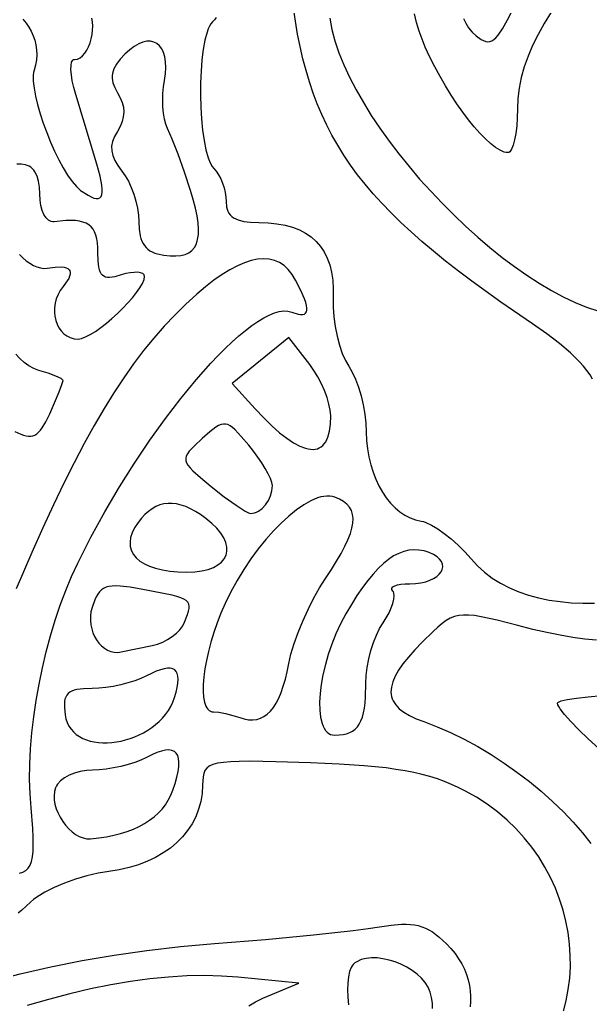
# Model space of a CAD drawing. Header units: millimetres. Extents: x -4.46 to 4.46, y -4.6 to 4.42.
# Drawn here: x -3.51 to -2.83, y 0.86 to 2.034 of the extents above; entities that cross this region are included whole.
import ezdxf

# ---------------------------------------------------------------- set-up
doc = ezdxf.new("R2010")
doc.units = ezdxf.units.MM

msp = doc.modelspace()

# ---------------------------------------------------------------- linework, layer by layer
at = {"flags": 128}
for points in [[(-2.826931, 1.605098), (-2.830079, 1.610065), (-2.833735, 1.615121), (-2.837901, 1.620268), (-2.842579, 1.625508), (-2.853473, 1.636271), (-2.86643, 1.647423), (-2.88146, 1.658975), (-2.898575, 1.670942), (-2.936465, 1.696896), (-2.970958, 1.721739), (-2.986982, 1.733815), (-3.002217, 1.7457), (-3.016684, 1.75742), (-3.030403, 1.769006), (-3.043393, 1.780485), (-3.055676, 1.791886), (-3.067271, 1.803238), (-3.078198, 1.81457), (-3.088478, 1.825909), (-3.09813, 1.837284), (-3.107175, 1.848724), (-3.115633, 1.860258), (-3.123523, 1.871913), (-3.130867, 1.883719), (-3.137684, 1.895705), (-3.143995, 1.907898), (-3.149819, 1.920327), (-3.155177, 1.93302), (-3.160088, 1.946008), (-3.164573, 1.959317), (-3.168653, 1.972976), (-3.172346, 1.987015), (-3.175674, 2.001461), (-3.178657, 2.016343), (-3.181314, 2.031689), (-3.183666, 2.047529)], [(-2.981003, 2.034937), (-2.978244, 2.029164), (-2.974773, 2.023784), (-2.970587, 2.018803), (-2.965686, 2.014233), (-2.959728, 2.009911), (-2.957003, 2.008501), (-2.954403, 2.007624), (-2.951897, 2.007304), (-2.949453, 2.007564), (-2.947039, 2.008429), (-2.944624, 2.009923), (-2.942175, 2.012069), (-2.939659, 2.014891), (-2.934304, 2.022661), (-2.928301, 2.033424), (-2.921395, 2.047372)], [(-3.506091, 2.034043), (-3.502396, 2.029471), (-3.499117, 2.024663), (-3.496281, 2.019632), (-3.493915, 2.014394), (-3.492046, 2.008964), (-3.4907, 2.003355), (-3.489904, 1.997583), (-3.489685, 1.991661), (-3.49007, 1.985606), (-3.491084, 1.97943), (-3.492756, 1.97315), (-3.493397, 1.970499), (-3.493779, 1.967454), (-3.493804, 1.960289), (-3.492919, 1.951878), (-3.491209, 1.942442), (-3.488759, 1.932203), (-3.485655, 1.921383), (-3.481982, 1.910205), (-3.477827, 1.89889), (-3.473275, 1.887659), (-3.468412, 1.876736), (-3.463323, 1.866341), (-3.458094, 1.856697), (-3.452811, 1.848026), (-3.447559, 1.840549), (-3.442424, 1.834489), (-3.437492, 1.830067), (-3.428519, 1.82411), (-3.424755, 1.822149), (-3.421467, 1.820874), (-3.418652, 1.82029), (-3.416306, 1.820404), (-3.414426, 1.82122), (-3.413008, 1.822744), (-3.412048, 1.824982), (-3.411544, 1.827939), (-3.41149, 1.831622), (-3.411885, 1.836035), (-3.414002, 1.847077), (-3.417867, 1.861108), (-3.443228, 1.944442), (-3.445547, 1.952812), (-3.447269, 1.96062), (-3.448388, 1.967696), (-3.448898, 1.973869), (-3.448792, 1.978967), (-3.448064, 1.982821), (-3.447465, 1.984227), (-3.446707, 1.985258), (-3.44579, 1.985892), (-3.444714, 1.986108), (-3.44127, 1.986622), (-3.438038, 1.98809), (-3.435046, 1.990401), (-3.43232, 1.993445), (-3.429886, 1.99711), (-3.427772, 2.001286), (-3.426005, 2.005861), (-3.42461, 2.010726), (-3.423615, 2.01577), (-3.423047, 2.020881), (-3.422932, 2.025949), (-3.423296, 2.030862), (-3.424168, 2.035511)], [(-3.27582, 2.036206), (-3.277894, 2.033441), (-3.280145, 2.030956), (-3.281948, 2.028762), (-3.283627, 2.025939), (-3.285183, 2.022528), (-3.286616, 2.018571), (-3.289116, 2.009187), (-3.291129, 1.998123), (-3.292659, 1.985713), (-3.29371, 1.972293), (-3.294283, 1.958198), (-3.294383, 1.943763), (-3.294012, 1.929324), (-3.293174, 1.915215), (-3.291871, 1.901773), (-3.290108, 1.889333), (-3.287886, 1.878228), (-3.28521, 1.868796), (-3.283702, 1.864812), (-3.282082, 1.861371), (-3.28035, 1.858516), (-3.278506, 1.856289), (-3.275569, 1.852841), (-3.272828, 1.848639), (-3.270345, 1.843843), (-3.268178, 1.838617), (-3.266388, 1.833124), (-3.265035, 1.827525), (-3.26418, 1.821984), (-3.263881, 1.816664), (-3.263366, 1.810382), (-3.262706, 1.807621), (-3.261765, 1.805105), (-3.260534, 1.802828), (-3.259, 1.800783), (-3.257155, 1.798963), (-3.254989, 1.797362), (-3.25249, 1.795974), (-3.24965, 1.794791), (-3.242904, 1.793019), (-3.23467, 1.791994), (-3.224867, 1.791664), (-3.2137, 1.791315), (-3.203287, 1.790266), (-3.193627, 1.788518), (-3.18472, 1.786069), (-3.176564, 1.782918), (-3.169159, 1.779065), (-3.162503, 1.774508), (-3.156596, 1.769247), (-3.151438, 1.763281), (-3.147026, 1.756609), (-3.143361, 1.749231), (-3.140441, 1.741144), (-3.138266, 1.73235), (-3.136835, 1.722845), (-3.136147, 1.712631), (-3.1362, 1.701706), (-3.136174, 1.690619), (-3.135343, 1.679124), (-3.133782, 1.667555), (-3.131568, 1.656244), (-3.128776, 1.645525), (-3.125482, 1.635733), (-3.12176, 1.6272), (-3.117686, 1.620261), (-3.113564, 1.613392), (-3.109701, 1.605051), (-3.106184, 1.595558), (-3.103098, 1.585235), (-3.100528, 1.574402), (-3.09856, 1.56338), (-3.097278, 1.55249), (-3.09677, 1.542053), (-3.096355, 1.531858), (-3.095314, 1.521915), (-3.093675, 1.512272), (-3.091467, 1.502975), (-3.088719, 1.494071), (-3.085461, 1.485609), (-3.081723, 1.477636), (-3.077532, 1.470199), (-3.072919, 1.463345), (-3.067912, 1.457121), (-3.062541, 1.451576), (-3.056834, 1.446756), (-3.050822, 1.442709), (-3.044533, 1.439482), (-3.037997, 1.437122), (-3.031242, 1.435678), (-3.028584, 1.435112), (-3.025644, 1.434138), (-3.019042, 1.43106), (-3.011681, 1.426628), (-3.003801, 1.421027), (-2.995647, 1.414442), (-2.987461, 1.407059), (-2.979486, 1.399062), (-2.971964, 1.390636), (-2.964248, 1.382304), (-2.955766, 1.374711), (-2.946564, 1.36785), (-2.936687, 1.361714), (-2.92618, 1.356296), (-2.915087, 1.351588), (-2.903454, 1.347584), (-2.891326, 1.344275), (-2.878748, 1.341656), (-2.865764, 1.339719), (-2.85242, 1.338456), (-2.83876, 1.337861), (-2.824831, 1.337926)], [(-3.140187, 2.035213), (-3.137747, 2.021985), (-3.13412, 2.008278), (-3.129368, 1.994153), (-3.12355, 1.979674), (-3.116727, 1.9649), (-3.108959, 1.949895), (-3.100306, 1.934721), (-3.090828, 1.919438), (-3.080586, 1.90411), (-3.06964, 1.888798), (-3.05805, 1.873564), (-3.045876, 1.858469), (-3.033179, 1.843576), (-3.020019, 1.828947), (-3.006456, 1.814643), (-2.99255, 1.800727), (-2.978362, 1.787259), (-2.963951, 1.774303), (-2.949379, 1.76192), (-2.934705, 1.750172), (-2.91999, 1.739121), (-2.905293, 1.728829), (-2.890676, 1.719357), (-2.876198, 1.710768), (-2.861919, 1.703123), (-2.8479, 1.696484), (-2.834201, 1.690914), (-2.820883, 1.686474)], [(-2.876304, 2.042313), (-2.884666, 2.029103), (-2.892073, 2.015967), (-2.898518, 2.002915), (-2.903994, 1.989961), (-2.908495, 1.977117), (-2.912012, 1.964395), (-2.914538, 1.951807), (-2.916066, 1.939364), (-2.916589, 1.927081), (-2.916839, 1.916616), (-2.917524, 1.906855), (-2.918597, 1.89801), (-2.920011, 1.890294), (-2.921719, 1.883922), (-2.923673, 1.879106), (-2.924728, 1.877348), (-2.925826, 1.87606), (-2.926963, 1.875267), (-2.928131, 1.874997), (-2.930219, 1.875179), (-2.93246, 1.875716), (-2.937364, 1.877811), (-2.94277, 1.881193), (-2.948609, 1.885768), (-2.954808, 1.891448), (-2.961297, 1.89814), (-2.968004, 1.905753), (-2.974858, 1.914197), (-2.981789, 1.92338), (-2.988724, 1.933212), (-2.995593, 1.943601), (-3.002324, 1.954456), (-3.008847, 1.965687), (-3.01509, 1.977202), (-3.020981, 1.988909), (-3.02645, 2.000719), (-3.030339, 2.010166), (-3.033798, 2.019936), (-3.036833, 2.030004), (-3.039449, 2.040346)], [(-3.306381, 1.829942), (-3.313621, 1.851851), (-3.321162, 1.873068), (-3.328115, 1.891174), (-3.333589, 1.903747), (-3.335606, 1.908852), (-3.337219, 1.915019), (-3.338412, 1.922013), (-3.339169, 1.929598), (-3.339474, 1.937538), (-3.339312, 1.945599), (-3.338666, 1.953543), (-3.33752, 1.961136), (-3.336299, 1.969224), (-3.335828, 1.976625), (-3.336064, 1.983311), (-3.336966, 1.989255), (-3.338492, 1.994428), (-3.3406, 1.998803), (-3.343248, 2.002352), (-3.346395, 2.005046), (-3.349998, 2.006858), (-3.354015, 2.00776), (-3.358405, 2.007724), (-3.363125, 2.006722), (-3.368135, 2.004726), (-3.373391, 2.001709), (-3.378853, 1.997642), (-3.384478, 1.992497), (-3.390244, 1.986267), (-3.39463, 1.980422), (-3.397661, 1.974834), (-3.398675, 1.972099), (-3.39936, 1.969381), (-3.399718, 1.966665), (-3.399752, 1.963936), (-3.399465, 1.961177), (-3.398861, 1.958374), (-3.396711, 1.952571), (-3.393325, 1.9464), (-3.390093, 1.940537), (-3.387792, 1.934777), (-3.386422, 1.929085), (-3.385983, 1.923424), (-3.386477, 1.91776), (-3.387902, 1.912056), (-3.390259, 1.906277), (-3.393548, 1.900386), (-3.396982, 1.894226), (-3.399265, 1.88836), (-3.400384, 1.882677), (-3.400327, 1.877065), (-3.399081, 1.871413), (-3.396632, 1.865611), (-3.392968, 1.859546), (-3.388075, 1.853108), (-3.384053, 1.84751), (-3.3803, 1.840867), (-3.376898, 1.833428), (-3.373931, 1.825438), (-3.37148, 1.817145), (-3.369628, 1.808796), (-3.368456, 1.800636), (-3.368048, 1.792914), (-3.367658, 1.783772), (-3.366443, 1.775984), (-3.365506, 1.772571), (-3.364337, 1.769462), (-3.362929, 1.766646), (-3.361273, 1.764114), (-3.359361, 1.761852), (-3.357185, 1.759851), (-3.354735, 1.758099), (-3.352005, 1.756584), (-3.348984, 1.755296), (-3.345666, 1.754223), (-3.338103, 1.752678), (-3.330665, 1.751899), (-3.323981, 1.751801), (-3.318047, 1.752398), (-3.312856, 1.753705), (-3.308401, 1.755736), (-3.304679, 1.758505), (-3.301681, 1.762027), (-3.299404, 1.766315), (-3.297839, 1.771384), (-3.296983, 1.777249), (-3.296829, 1.783924), (-3.297371, 1.791422), (-3.298603, 1.799759), (-3.300519, 1.808948), (-3.303114, 1.819004), (-3.306381, 1.829942)], [(-3.361103, 1.727525), (-3.36167, 1.729445), (-3.363295, 1.730889), (-3.365864, 1.731849), (-3.369263, 1.732318), (-3.373378, 1.732292), (-3.378095, 1.731761), (-3.383301, 1.730721), (-3.388881, 1.729164), (-3.396634, 1.727032), (-3.40286, 1.726173), (-3.405447, 1.726267), (-3.40771, 1.726734), (-3.409667, 1.727594), (-3.411338, 1.728864), (-3.41274, 1.730562), (-3.413894, 1.732708), (-3.414818, 1.73532), (-3.415531, 1.738416), (-3.416402, 1.746134), (-3.416659, 1.756011), (-3.4168, 1.762029), (-3.417242, 1.767469), (-3.418008, 1.772348), (-3.419123, 1.776684), (-3.420612, 1.780495), (-3.4225, 1.783797), (-3.424811, 1.786609), (-3.42757, 1.788947), (-3.430802, 1.790829), (-3.434532, 1.792273), (-3.438784, 1.793296), (-3.443583, 1.793915), (-3.448953, 1.794149), (-3.45492, 1.794013), (-3.468742, 1.792706), (-3.470574, 1.792642), (-3.472339, 1.792927), (-3.474032, 1.793546), (-3.475644, 1.794486), (-3.478599, 1.797273), (-3.481147, 1.801178), (-3.483228, 1.80609), (-3.484787, 1.811901), (-3.485764, 1.818499), (-3.486103, 1.825775), (-3.486461, 1.833953), (-3.48753, 1.841081), (-3.489302, 1.847148), (-3.491768, 1.85214), (-3.493259, 1.854229), (-3.494921, 1.856044), (-3.496753, 1.857585), (-3.498754, 1.858849), (-3.500922, 1.859835), (-3.503257, 1.860541), (-3.508423, 1.861108), (-3.513437, 1.861461)], [(-3.510119, 1.753551), (-3.50622, 1.749647), (-3.502141, 1.746151), (-3.49794, 1.743124), (-3.493674, 1.740632), (-3.489403, 1.738736), (-3.485186, 1.737501), (-3.48108, 1.736988), (-3.477145, 1.737261), (-3.467556, 1.738573), (-3.460007, 1.738704), (-3.457, 1.738331), (-3.454507, 1.737668), (-3.45253, 1.736716), (-3.45107, 1.735478), (-3.450128, 1.733955), (-3.449707, 1.732149), (-3.449806, 1.730061), (-3.450428, 1.727693), (-3.451574, 1.725047), (-3.453246, 1.722124), (-3.458173, 1.715456), (-3.461591, 1.710751), (-3.464302, 1.705792), (-3.466329, 1.700656), (-3.467693, 1.69542), (-3.468416, 1.69016), (-3.468521, 1.684954), (-3.468028, 1.679879), (-3.466961, 1.675011), (-3.46534, 1.670428), (-3.463189, 1.666206), (-3.460528, 1.662423), (-3.45738, 1.659155), (-3.453766, 1.656479), (-3.449709, 1.654473), (-3.445231, 1.653212), (-3.440353, 1.652775), (-3.436245, 1.653412), (-3.431341, 1.655232), (-3.425788, 1.658095), (-3.419732, 1.661865), (-3.413319, 1.666403), (-3.406696, 1.67157), (-3.40001, 1.67723), (-3.393405, 1.683244), (-3.38703, 1.689473), (-3.381029, 1.69578), (-3.375551, 1.702027), (-3.37074, 1.708076), (-3.366743, 1.713788), (-3.363707, 1.719026), (-3.361779, 1.723651), (-3.361103, 1.727525)], [(-3.496506, 1.093997), (-3.497674, 1.110531), (-3.498119, 1.127831), (-3.497863, 1.145781), (-3.496929, 1.164265), (-3.495339, 1.183169), (-3.493114, 1.202375), (-3.490277, 1.221769), (-3.48685, 1.241235), (-3.482855, 1.260657), (-3.478313, 1.279918), (-3.473248, 1.298904), (-3.467682, 1.317499), (-3.461635, 1.335587), (-3.455131, 1.353052), (-3.448192, 1.369778), (-3.440839, 1.38565), (-3.425044, 1.416597), (-3.408343, 1.44695), (-3.390924, 1.476487), (-3.37298, 1.504986), (-3.354698, 1.532223), (-3.33627, 1.557975), (-3.317885, 1.582021), (-3.299733, 1.604138), (-3.282005, 1.624102), (-3.273358, 1.633208), (-3.264889, 1.641692), (-3.25662, 1.649526), (-3.248576, 1.656683), (-3.240779, 1.663136), (-3.233255, 1.668855), (-3.226027, 1.673814), (-3.219118, 1.677984), (-3.212552, 1.681338), (-3.206353, 1.683847), (-3.200544, 1.685485), (-3.19515, 1.686222), (-3.190194, 1.686032), (-3.1857, 1.684886), (-3.178173, 1.682535), (-3.17516, 1.682066), (-3.172647, 1.68208), (-3.170632, 1.682585), (-3.169114, 1.683591), (-3.168092, 1.685107), (-3.167565, 1.687141), (-3.167532, 1.689703), (-3.167991, 1.6928), (-3.168942, 1.696442), (-3.170384, 1.700638), (-3.174734, 1.710727), (-3.181034, 1.723136), (-3.18516, 1.7299), (-3.189735, 1.735617), (-3.194756, 1.74029), (-3.200218, 1.743918), (-3.206118, 1.746502), (-3.212453, 1.748043), (-3.219219, 1.74854), (-3.226412, 1.747996), (-3.23403, 1.746409), (-3.242068, 1.743781), (-3.250524, 1.740112), (-3.259393, 1.735404), (-3.268672, 1.729655), (-3.278358, 1.722868), (-3.288448, 1.715042), (-3.298936, 1.706178), (-3.312268, 1.694034), (-3.325214, 1.68133), (-3.337826, 1.667983), (-3.350159, 1.653911), (-3.362264, 1.63903), (-3.374193, 1.62326), (-3.386, 1.606516), (-3.397737, 1.588718), (-3.409456, 1.569782), (-3.421211, 1.549626), (-3.433053, 1.528167), (-3.445036, 1.505324), (-3.457212, 1.481014), (-3.469633, 1.455154), (-3.482352, 1.427662), (-3.495423, 1.398456), (-3.514355, 1.354862)], [(-3.139186, 1.561344), (-3.139753, 1.567814), (-3.14126, 1.57512), (-3.143604, 1.58301), (-3.146681, 1.591235), (-3.15039, 1.599544), (-3.154626, 1.607686), (-3.159287, 1.615412), (-3.16427, 1.622469), (-3.189034, 1.654664), (-3.2567, 1.599872), (-3.229186, 1.569483), (-3.21903, 1.558673), (-3.209372, 1.549226), (-3.200236, 1.541145), (-3.191644, 1.534432), (-3.183618, 1.52909), (-3.176181, 1.52512), (-3.169356, 1.522524), (-3.16618, 1.521742), (-3.163166, 1.521305), (-3.160315, 1.521212), (-3.157632, 1.521463), (-3.155119, 1.522061), (-3.152778, 1.523003), (-3.150613, 1.524291), (-3.148626, 1.525925), (-3.14682, 1.527905), (-3.145198, 1.530231), (-3.143763, 1.532905), (-3.142518, 1.535925), (-3.140608, 1.543006), (-3.13949, 1.551479), (-3.139186, 1.561344)], [(-3.458325, 1.603192), (-3.458913, 1.604284), (-3.460598, 1.605601), (-3.466785, 1.608707), (-3.475945, 1.612108), (-3.487131, 1.6154), (-3.493079, 1.617523), (-3.498936, 1.620685), (-3.504553, 1.624731), (-3.509779, 1.629509), (-3.514463, 1.634865)], [(-3.515853, 1.542719), (-3.508559, 1.53923), (-3.505312, 1.538052), (-3.502294, 1.53727), (-3.499479, 1.536898), (-3.496841, 1.536949), (-3.494351, 1.537437), (-3.491983, 1.538376), (-3.489711, 1.539778), (-3.487506, 1.541657), (-3.485341, 1.544028), (-3.483191, 1.546903), (-3.478823, 1.554221), (-3.474186, 1.563719), (-3.462985, 1.589669), (-3.459577, 1.598632), (-3.458325, 1.603192)], [(-3.208784, 1.478011), (-3.209443, 1.481707), (-3.211146, 1.486463), (-3.213778, 1.492083), (-3.217225, 1.498367), (-3.22137, 1.505118), (-3.2261, 1.512138), (-3.231299, 1.519229), (-3.236853, 1.526192), (-3.24583, 1.536789), (-3.253034, 1.544471), (-3.256157, 1.547244), (-3.25906, 1.54932), (-3.261818, 1.55071), (-3.264506, 1.551423), (-3.267197, 1.55147), (-3.269967, 1.550861), (-3.27289, 1.549608), (-3.276041, 1.547721), (-3.283322, 1.542085), (-3.292409, 1.534039), (-3.301537, 1.52564), (-3.307923, 1.51893), (-3.310049, 1.516002), (-3.311443, 1.513247), (-3.31209, 1.510584), (-3.311973, 1.50793), (-3.311078, 1.505201), (-3.309389, 1.502316), (-3.30689, 1.499191), (-3.303567, 1.495744), (-3.294383, 1.487553), (-3.281714, 1.477081), (-3.266064, 1.464756), (-3.25203, 1.454589), (-3.241148, 1.447633), (-3.237368, 1.445689), (-3.23495, 1.444942), (-3.232532, 1.445002), (-3.230113, 1.445462), (-3.227717, 1.446293), (-3.225366, 1.447466), (-3.220887, 1.450729), (-3.216857, 1.455023), (-3.213452, 1.460125), (-3.210853, 1.465807), (-3.209237, 1.471844), (-3.208854, 1.474926), (-3.208784, 1.478011)], [(-3.288186, 1.438997), (-3.294371, 1.443439), (-3.30039, 1.447248), (-3.306245, 1.450425), (-3.311941, 1.452969), (-3.317479, 1.45488), (-3.322863, 1.456158), (-3.328096, 1.456802), (-3.33318, 1.456813), (-3.338118, 1.45619), (-3.342913, 1.454933), (-3.347567, 1.453042), (-3.352085, 1.450517), (-3.356468, 1.447357), (-3.36072, 1.443562), (-3.364842, 1.439132), (-3.368839, 1.434067), (-3.372925, 1.4278), (-3.375873, 1.421767), (-3.377708, 1.41599), (-3.378452, 1.410493), (-3.378129, 1.405301), (-3.376762, 1.400435), (-3.374375, 1.395921), (-3.37099, 1.391782), (-3.366631, 1.388041), (-3.361322, 1.384722), (-3.355084, 1.381849), (-3.347943, 1.379446), (-3.33992, 1.377535), (-3.331039, 1.376141), (-3.321324, 1.375287), (-3.310798, 1.374997), (-3.301346, 1.375367), (-3.292887, 1.376446), (-3.285437, 1.378184), (-3.279015, 1.380534), (-3.273636, 1.383449), (-3.269317, 1.386879), (-3.266076, 1.390778), (-3.26393, 1.395096), (-3.262894, 1.399787), (-3.262987, 1.404801), (-3.264225, 1.410091), (-3.266626, 1.415609), (-3.270205, 1.421306), (-3.27498, 1.427136), (-3.280969, 1.433049), (-3.288186, 1.438997)], [(-3.189131, 1.265956), (-3.186558, 1.277174), (-3.182802, 1.289636), (-3.178043, 1.302927), (-3.172459, 1.316631), (-3.16623, 1.330333), (-3.159535, 1.343618), (-3.152554, 1.35607), (-3.145464, 1.367275), (-3.138361, 1.377993), (-3.132128, 1.38795), (-3.12676, 1.397175), (-3.122255, 1.405698), (-3.118609, 1.41355), (-3.115819, 1.42076), (-3.11388, 1.427359), (-3.112791, 1.433377), (-3.112546, 1.438845), (-3.113143, 1.443791), (-3.114578, 1.448247), (-3.116847, 1.452242), (-3.119948, 1.455807), (-3.123876, 1.458971), (-3.128628, 1.461765), (-3.1342, 1.464219), (-3.137192, 1.46511), (-3.140376, 1.46557), (-3.14374, 1.465612), (-3.147272, 1.465246), (-3.150959, 1.464486), (-3.154789, 1.463343), (-3.162832, 1.459953), (-3.171303, 1.455172), (-3.180105, 1.449092), (-3.189142, 1.441808), (-3.198315, 1.433414), (-3.207528, 1.424003), (-3.216685, 1.413671), (-3.225687, 1.40251), (-3.234439, 1.390614), (-3.242842, 1.378078), (-3.2508, 1.364995), (-3.258216, 1.35146), (-3.264992, 1.337567), (-3.270017, 1.325992), (-3.274543, 1.314376), (-3.278557, 1.302829), (-3.282049, 1.291458), (-3.285007, 1.280372), (-3.287418, 1.26968), (-3.289271, 1.25949), (-3.290555, 1.249912), (-3.291257, 1.241054), (-3.291366, 1.233024), (-3.29087, 1.225932), (-3.289758, 1.219885), (-3.288017, 1.214993), (-3.286908, 1.213014), (-3.285637, 1.211364), (-3.284203, 1.210057), (-3.282604, 1.209107), (-3.28084, 1.208527), (-3.278909, 1.208331), (-3.272497, 1.207795), (-3.264466, 1.206334), (-3.255844, 1.20417), (-3.247659, 1.201525), (-3.242238, 1.199861), (-3.237064, 1.198943), (-3.232134, 1.198774), (-3.227445, 1.199356), (-3.222996, 1.200693), (-3.218782, 1.202787), (-3.214804, 1.20564), (-3.211056, 1.209256), (-3.207538, 1.213637), (-3.204247, 1.218786), (-3.201181, 1.224705), (-3.198336, 1.231398), (-3.195712, 1.238867), (-3.193304, 1.247114), (-3.191111, 1.256143), (-3.189131, 1.265956)], [(-3.097214, 1.242275), (-3.096799, 1.251547), (-3.095609, 1.261343), (-3.093728, 1.271367), (-3.091239, 1.281322), (-3.088224, 1.290912), (-3.084769, 1.299839), (-3.080955, 1.307809), (-3.076867, 1.314525), (-3.072962, 1.320538), (-3.069665, 1.326493), (-3.067022, 1.332236), (-3.065082, 1.337612), (-3.063892, 1.342466), (-3.0635, 1.346642), (-3.063952, 1.349987), (-3.06451, 1.351299), (-3.065298, 1.352344), (-3.066461, 1.354105), (-3.066391, 1.355747), (-3.065174, 1.357235), (-3.062891, 1.358534), (-3.059629, 1.359606), (-3.055469, 1.360417), (-3.050498, 1.360929), (-3.044798, 1.361108), (-3.037967, 1.361395), (-3.03169, 1.362219), (-3.026004, 1.363521), (-3.020943, 1.365246), (-3.016542, 1.367335), (-3.012837, 1.369733), (-3.009864, 1.372383), (-3.007657, 1.375226), (-3.006252, 1.378207), (-3.005684, 1.381269), (-3.005989, 1.384354), (-3.007202, 1.387405), (-3.009358, 1.390366), (-3.012493, 1.39318), (-3.016641, 1.395789), (-3.021839, 1.398136), (-3.027971, 1.40009), (-3.034055, 1.401218), (-3.040105, 1.401509), (-3.046134, 1.400955), (-3.052152, 1.399547), (-3.058174, 1.397275), (-3.064212, 1.394131), (-3.070277, 1.390105), (-3.076382, 1.385188), (-3.082541, 1.379371), (-3.088764, 1.372644), (-3.095066, 1.364999), (-3.101457, 1.356427), (-3.107952, 1.346918), (-3.114561, 1.336463), (-3.121298, 1.325053), (-3.127496, 1.313412), (-3.133042, 1.30139), (-3.13792, 1.289143), (-3.142117, 1.276828), (-3.145619, 1.264601), (-3.148412, 1.252617), (-3.150481, 1.241033), (-3.151813, 1.230006), (-3.152394, 1.219691), (-3.15221, 1.210244), (-3.151247, 1.201823), (-3.149491, 1.194582), (-3.148311, 1.191453), (-3.146928, 1.188679), (-3.145339, 1.186277), (-3.143543, 1.184268), (-3.141539, 1.182672), (-3.139324, 1.181508), (-3.136897, 1.180795), (-3.134256, 1.180553), (-3.129171, 1.180727), (-3.12453, 1.181269), (-3.120316, 1.182203), (-3.116515, 1.183558), (-3.11311, 1.18536), (-3.110085, 1.187635), (-3.107423, 1.190409), (-3.10511, 1.193711), (-3.103129, 1.197565), (-3.101464, 1.202), (-3.100099, 1.207041), (-3.099018, 1.212715), (-3.098205, 1.219049), (-3.097644, 1.226069), (-3.097214, 1.242275)], [(-3.313339, 1.315303), (-3.309932, 1.324477), (-3.308779, 1.328226), (-3.308093, 1.331495), (-3.307948, 1.33434), (-3.308418, 1.336819), (-3.309576, 1.338991), (-3.311497, 1.340912), (-3.314256, 1.342641), (-3.317925, 1.344236), (-3.32258, 1.345755), (-3.328294, 1.347254), (-3.363228, 1.354219), (-3.378234, 1.35679), (-3.390224, 1.358177), (-3.395228, 1.358378), (-3.399644, 1.358225), (-3.403529, 1.357698), (-3.406938, 1.356777), (-3.409927, 1.355443), (-3.41255, 1.353675), (-3.414865, 1.351456), (-3.416925, 1.348764), (-3.418788, 1.345581), (-3.420508, 1.341887), (-3.423742, 1.332886), (-3.425042, 1.327704), (-3.425696, 1.322496), (-3.425743, 1.317319), (-3.425223, 1.312234), (-3.424174, 1.307299), (-3.422635, 1.302573), (-3.420645, 1.298117), (-3.418244, 1.293989), (-3.415469, 1.290247), (-3.412361, 1.286953), (-3.408958, 1.284163), (-3.405299, 1.281939), (-3.401422, 1.280338), (-3.397368, 1.279421), (-3.393175, 1.279246), (-3.388881, 1.279872), (-3.351867, 1.287428), (-3.345653, 1.289054), (-3.339521, 1.29144), (-3.33363, 1.29447), (-3.32814, 1.298032), (-3.323207, 1.30201), (-3.31899, 1.306291), (-3.315648, 1.31076), (-3.313339, 1.315303)], [(-2.822285, 1.293901), (-2.836153, 1.295128), (-2.850519, 1.297019), (-2.865539, 1.299568), (-2.881369, 1.302769), (-2.898167, 1.306618), (-2.916089, 1.311108), (-2.940866, 1.317435), (-2.95998, 1.321708), (-2.967829, 1.323002), (-2.974761, 1.323697), (-2.980942, 1.323763), (-2.986539, 1.323173), (-2.991718, 1.321896), (-2.996644, 1.319904), (-3.001486, 1.317169), (-3.006408, 1.313661), (-3.011577, 1.309352), (-3.017159, 1.304213), (-3.030228, 1.291331), (-3.039035, 1.282205), (-3.046655, 1.27361), (-3.053086, 1.265525), (-3.058328, 1.257927), (-3.062381, 1.250793), (-3.065244, 1.244103), (-3.066917, 1.237833), (-3.0674, 1.231963), (-3.067195, 1.22917), (-3.066692, 1.226469), (-3.065891, 1.223857), (-3.064792, 1.22133), (-3.061701, 1.216525), (-3.057418, 1.21203), (-3.051942, 1.207824), (-3.045272, 1.203885), (-3.03741, 1.200191), (-3.028353, 1.196719), (-3.01235, 1.190659), (-2.996221, 1.183619), (-2.980065, 1.175679), (-2.963983, 1.166918), (-2.948075, 1.157415), (-2.93244, 1.14725), (-2.91718, 1.136501), (-2.902393, 1.125247), (-2.888181, 1.113569), (-2.874642, 1.101544), (-2.861878, 1.089253), (-2.849988, 1.076774), (-2.839072, 1.064187), (-2.829231, 1.05157)], [(-3.325423, 1.225247), (-3.323555, 1.23163), (-3.32221, 1.237371), (-3.321387, 1.242473), (-3.32109, 1.246937), (-3.321319, 1.250763), (-3.322075, 1.253953), (-3.323361, 1.256508), (-3.325178, 1.25843), (-3.327527, 1.259718), (-3.33041, 1.260375), (-3.333828, 1.260402), (-3.337784, 1.2598), (-3.342278, 1.25857), (-3.347312, 1.256713), (-3.352887, 1.25423), (-3.359006, 1.251122), (-3.365388, 1.248104), (-3.372786, 1.24529), (-3.380933, 1.24274), (-3.389567, 1.240516), (-3.398421, 1.23868), (-3.407231, 1.237292), (-3.415732, 1.236415), (-3.423659, 1.236108), (-3.433807, 1.235817), (-3.441859, 1.234829), (-3.445152, 1.234022), (-3.447986, 1.232977), (-3.450382, 1.231675), (-3.452362, 1.230093), (-3.453948, 1.228211), (-3.455161, 1.226007), (-3.456023, 1.223461), (-3.456555, 1.220552), (-3.456719, 1.213558), (-3.455825, 1.204858), (-3.454821, 1.19994), (-3.453286, 1.195433), (-3.451254, 1.19133), (-3.448758, 1.187628), (-3.445831, 1.18432), (-3.442507, 1.181402), (-3.438818, 1.178868), (-3.434798, 1.176714), (-3.43048, 1.174934), (-3.425897, 1.173522), (-3.421083, 1.172474), (-3.416071, 1.171784), (-3.410895, 1.171448), (-3.405586, 1.17146), (-3.400179, 1.171814), (-3.394707, 1.172506), (-3.389203, 1.17353), (-3.383701, 1.174882), (-3.378233, 1.176555), (-3.372833, 1.178546), (-3.367534, 1.180848), (-3.362369, 1.183456), (-3.357372, 1.186366), (-3.352575, 1.189571), (-3.348013, 1.193068), (-3.343718, 1.19685), (-3.339724, 1.200912), (-3.336063, 1.205249), (-3.332769, 1.209857), (-3.329876, 1.214729), (-3.327416, 1.219861), (-3.325423, 1.225247)], [(-2.819417, 1.164681), (-2.832218, 1.176236), (-2.843511, 1.187012), (-2.853039, 1.196737), (-2.860542, 1.205134), (-2.865764, 1.211931), (-2.867437, 1.214643), (-2.868444, 1.216852), (-2.868751, 1.218523), (-2.868325, 1.219622), (-2.866996, 1.220437), (-2.864651, 1.221269), (-2.857142, 1.222957), (-2.846254, 1.22464), (-2.832443, 1.22627), (-2.816167, 1.227799)], [(-3.327395, 1.1149), (-3.324692, 1.123093), (-3.322615, 1.130521), (-3.321163, 1.137182), (-3.320336, 1.143078), (-3.320133, 1.148207), (-3.320555, 1.152568), (-3.3216, 1.156162), (-3.323268, 1.158989), (-3.325559, 1.161046), (-3.328473, 1.162335), (-3.332009, 1.162855), (-3.336166, 1.162605), (-3.340945, 1.161585), (-3.346345, 1.159794), (-3.352365, 1.157233), (-3.359006, 1.1539), (-3.365378, 1.150882), (-3.372744, 1.148068), (-3.380843, 1.145518), (-3.389412, 1.143294), (-3.398188, 1.141458), (-3.406908, 1.14007), (-3.41531, 1.139192), (-3.423131, 1.138886), (-3.43054, 1.138457), (-3.43777, 1.137228), (-3.44464, 1.135284), (-3.450969, 1.132713), (-3.456577, 1.129599), (-3.461281, 1.126031), (-3.464901, 1.122093), (-3.466248, 1.120013), (-3.467256, 1.117872), (-3.468545, 1.113267), (-3.469044, 1.108377), (-3.468812, 1.103285), (-3.467904, 1.098076), (-3.46638, 1.092834), (-3.464297, 1.087643), (-3.461712, 1.082585), (-3.458683, 1.077746), (-3.455268, 1.073208), (-3.451524, 1.069056), (-3.447508, 1.065374), (-3.443279, 1.062245), (-3.438895, 1.059754), (-3.434412, 1.057984), (-3.429888, 1.057018), (-3.425381, 1.056942), (-3.415798, 1.057988), (-3.406648, 1.059394), (-3.397936, 1.061158), (-3.389668, 1.063275), (-3.381852, 1.065742), (-3.374492, 1.068554), (-3.367596, 1.071709), (-3.361169, 1.075202), (-3.355218, 1.07903), (-3.349748, 1.08319), (-3.344767, 1.087677), (-3.340279, 1.092489), (-3.336292, 1.09762), (-3.332812, 1.103068), (-3.329844, 1.10883), (-3.327395, 1.1149)], [(-2.861759, 0.85102), (-2.858426, 0.86412), (-2.855946, 0.877406), (-2.854317, 0.890836), (-2.853533, 0.904365), (-2.85359, 0.917949), (-2.854485, 0.931542), (-2.856213, 0.945102), (-2.858769, 0.958583), (-2.862149, 0.971941), (-2.86635, 0.985133), (-2.871366, 0.998113), (-2.877193, 1.010837), (-2.883828, 1.023261), (-2.891266, 1.035341), (-2.899502, 1.047032), (-2.908533, 1.05829), (-2.918354, 1.06907), (-2.92896, 1.079329), (-2.940348, 1.089022), (-2.952514, 1.098104), (-2.965452, 1.106532), (-2.979159, 1.114261), (-2.987094, 1.118227), (-2.99516, 1.12188), (-3.003433, 1.125232), (-3.011985, 1.128297), (-3.02089, 1.131088), (-3.030222, 1.133619), (-3.040054, 1.135903), (-3.050459, 1.137954), (-3.061512, 1.139784), (-3.073285, 1.141408), (-3.09929, 1.144087), (-3.12906, 1.1461), (-3.163186, 1.147553), (-3.204469, 1.148816), (-3.235814, 1.149336), (-3.248188, 1.149228), (-3.258592, 1.148829), (-3.267197, 1.148103), (-3.274174, 1.147015), (-3.279696, 1.145529), (-3.283932, 1.14361), (-3.287055, 1.141224), (-3.289235, 1.138334), (-3.290645, 1.134906), (-3.291456, 1.130904), (-3.291964, 1.121039), (-3.292567, 1.111054), (-3.294154, 1.101419), (-3.296695, 1.09216), (-3.300163, 1.083303), (-3.304528, 1.074876), (-3.309761, 1.066905), (-3.315835, 1.059415), (-3.322719, 1.052435), (-3.330386, 1.045989), (-3.338807, 1.040105), (-3.347953, 1.03481), (-3.357794, 1.030129), (-3.368303, 1.026089), (-3.379451, 1.022716), (-3.391209, 1.020038), (-3.403548, 1.018081), (-3.416594, 1.015933), (-3.430018, 1.012789), (-3.443437, 1.008799), (-3.456466, 1.004114), (-3.468723, 0.998883), (-3.479823, 0.993258), (-3.489383, 0.98739), (-3.493466, 0.984411), (-3.49702, 0.981428), (-3.507497, 0.972073), (-3.511953, 0.968386)], [(-3.510274, 1.016011), (-3.50614, 1.017238), (-3.502669, 1.019179), (-3.499824, 1.021907), (-3.49757, 1.025496), (-3.495871, 1.030018), (-3.494691, 1.035549), (-3.493994, 1.04216), (-3.493744, 1.049925), (-3.493907, 1.058918), (-3.494445, 1.069213), (-3.496506, 1.093997)], [(-3.544715, 0.886656), (-3.509401, 0.895938), (-3.473044, 0.904318), (-3.435704, 0.911777), (-3.397445, 0.918295), (-3.358328, 0.923854), (-3.318416, 0.928432), (-3.27777, 0.932011), (-3.217144, 0.93697), (-3.159877, 0.94239), (-3.112418, 0.947617), (-3.094381, 0.949954), (-3.081214, 0.951997), (-3.067062, 0.954179), (-3.054861, 0.955211), (-3.049374, 0.955266), (-3.044232, 0.954998), (-3.039388, 0.954395), (-3.034794, 0.953445), (-3.030403, 0.952136), (-3.026168, 0.950456), (-3.02204, 0.948393), (-3.017972, 0.945935), (-3.013917, 0.94307), (-3.009827, 0.939786), (-3.001353, 0.931914), (-2.995883, 0.926066), (-2.991009, 0.920076), (-2.986721, 0.913963), (-2.983011, 0.907746), (-2.979871, 0.901444), (-2.97729, 0.895076), (-2.975261, 0.88866), (-2.973774, 0.882217), (-2.972821, 0.875764), (-2.972392, 0.869321), (-2.97248, 0.862907), (-2.973074, 0.856541)], [(-3.020603, 0.874303), (-3.023051, 0.880072), (-3.026565, 0.88557), (-3.031012, 0.890751), (-3.036255, 0.895564), (-3.04216, 0.899962), (-3.048593, 0.903897), (-3.055419, 0.90732), (-3.062502, 0.910183), (-3.06971, 0.912438), (-3.076906, 0.914036), (-3.083955, 0.91493), (-3.090724, 0.91507), (-3.097078, 0.91441), (-3.102881, 0.912899), (-3.107999, 0.910491), (-3.110259, 0.908935), (-3.112298, 0.907136), (-3.113579, 0.905579), (-3.114735, 0.903615), (-3.11666, 0.898582), (-3.118056, 0.892274), (-3.118905, 0.884924), (-3.119191, 0.876769), (-3.118895, 0.868042), (-3.118001, 0.85898)], [(-3.236993, 0.857829), (-3.228858, 0.862769), (-3.220034, 0.866997), (-3.177159, 0.885025), (-3.249784, 0.891997), (-3.269411, 0.893393), (-3.289746, 0.893879), (-3.31077, 0.89346), (-3.332461, 0.892141), (-3.354799, 0.889927), (-3.377763, 0.88682), (-3.401332, 0.882828), (-3.425485, 0.877952), (-3.450202, 0.872199), (-3.475463, 0.865572), (-3.501245, 0.858076)], [(-3.01803, 0.854595), (-3.018056, 0.861017), (-3.018902, 0.8676), (-3.020603, 0.874303)]]:
    msp.add_lwpolyline(points, dxfattribs=at)

doc.saveas('drawing.dxf')
